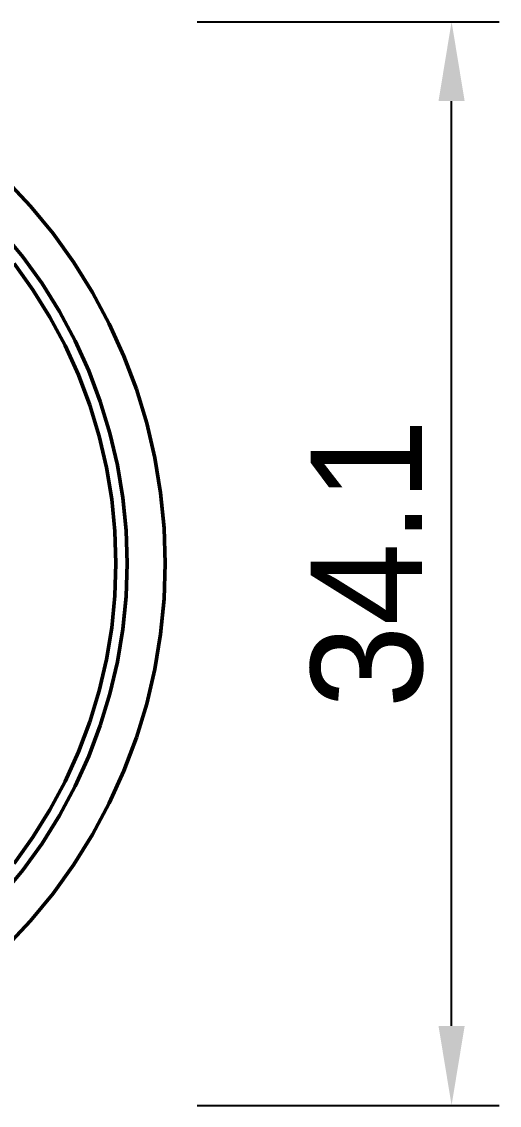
# Model space of a CAD drawing. Header units: millimetres. Extents: x 0 to 420, y 0 to 297.
# Drawn here: x 167.44 to 182.45, y 97.44 to 131.54 of the extents above; entities that cross this region are included whole.
import ezdxf

# ---------------------------------------------------------------- set-up
doc = ezdxf.new("R2010")
doc.units = ezdxf.units.MM
doc.linetypes.add('DASHED', pattern=[1.524, 1.27, -0.254])
for name, color, linetype, lineweight in [('COTAS', 7, 'CONTINUOUS', 25), ('OCULTA', 8, 'DASHED', 25), ('VISIBLE', 7, 'CONTINUOUS', 50)]:
    doc.layers.add(name, color=color, linetype=linetype, lineweight=lineweight)
doc.dimstyles.new('F3D_1000', dxfattribs={"dimtxt": 3.5, "dimasz": 2.5, "dimexe": 1.5, "dimexo": 1, "dimgap": 0.9, "dimtad": 1, "dimdec": 1, "dimdsep": 46, "dimcen": 2.5, "dimazin": 3, "dimtfac": 1, "dimtmove": 0, "dimatfit": 3})

msp = doc.modelspace()

# ---------------------------------------------------------------- linework, layer by layer
at = {"layer": 'OCULTA'}
for p, q in [((166.956, 126.55), (167.719, 125.736)), ((168.427, 124.874), (167.719, 125.736)), ((166.817, 124.945), (167.475, 124.143)), ((168.427, 124.874), (169.077, 123.967)), ((167.475, 124.143), (168.079, 123.3)), ((167.197, 123.93), (167.788, 123.106)), ((169.077, 123.967), (169.666, 123.019)), ((168.323, 122.244), (167.788, 123.106)), ((168.627, 122.419), (168.079, 123.3)), ((170.192, 122.035), (169.666, 123.019)), ((168.627, 122.419), (169.115, 121.505)), ((168.323, 122.244), (168.802, 121.35)), ((170.652, 121.019), (170.192, 122.035)), ((169.543, 120.56), (169.115, 121.505)), ((169.22, 120.426), (168.802, 121.35)), ((171.045, 119.975), (170.652, 121.019)), ((169.577, 119.477), (169.22, 120.426)), ((169.543, 120.56), (169.909, 119.589)), ((171.369, 118.907), (171.045, 119.975)), ((169.872, 118.506), (169.577, 119.477)), ((170.21, 118.597), (169.909, 119.589)), ((171.622, 117.821), (171.369, 118.907)), ((170.102, 117.518), (169.872, 118.506)), ((170.445, 117.586), (170.21, 118.597)), ((171.804, 116.72), (171.622, 117.821)), ((170.267, 116.517), (170.102, 117.518)), ((170.614, 116.563), (170.445, 117.586)), ((171.913, 115.609), (171.804, 116.72)), ((170.367, 115.508), (170.267, 116.517)), ((170.716, 115.531), (170.614, 116.563)), ((171.95, 114.494), (171.913, 115.609)), ((170.4, 114.494), (170.367, 115.508)), ((170.75, 114.494), (170.716, 115.531)), ((170.367, 113.481), (170.4, 114.494)), ((170.716, 113.458), (170.75, 114.494)), ((171.913, 113.379), (171.95, 114.494)), ((170.267, 112.471), (170.367, 113.481)), ((170.614, 112.425), (170.716, 113.458)), ((171.804, 112.269), (171.913, 113.379)), ((170.102, 111.47), (170.267, 112.471)), ((170.445, 111.402), (170.614, 112.425)), ((171.622, 111.168), (171.804, 112.269)), ((169.872, 110.483), (170.102, 111.47)), ((170.21, 110.392), (170.445, 111.402)), ((171.369, 110.081), (171.622, 111.168)), ((169.577, 109.512), (169.872, 110.483)), ((169.909, 109.399), (170.21, 110.392)), ((171.045, 109.014), (171.369, 110.081)), ((169.22, 108.563), (169.577, 109.512)), ((169.543, 108.429), (169.909, 109.399)), ((170.652, 107.97), (171.045, 109.014)), ((168.802, 107.639), (169.22, 108.563)), ((169.115, 107.484), (169.543, 108.429)), ((170.192, 106.953), (170.652, 107.97)), ((168.323, 106.744), (168.802, 107.639)), ((168.627, 106.569), (169.115, 107.484)), ((167.788, 105.883), (168.323, 106.744)), ((169.666, 105.969), (170.192, 106.953)), ((168.079, 105.688), (168.627, 106.569)), ((167.197, 105.058), (167.788, 105.883)), ((169.077, 105.022), (169.666, 105.969)), ((167.475, 104.845), (168.079, 105.688)), ((166.817, 104.044), (167.475, 104.845)), ((168.427, 104.115), (169.077, 105.022)), ((167.719, 103.252), (168.427, 104.115)), ((166.956, 102.438), (167.719, 103.252))]:
    msp.add_line(p, q, dxfattribs=at)
at = {"layer": 'VISIBLE'}
for p, q in [((166.956, 126.55), (167.719, 125.736)), ((166.956, 126.55), (167.719, 125.736)), ((168.427, 124.874), (167.719, 125.736)), ((167.719, 125.736), (167.719, 125.736)), ((167.719, 125.736), (168.427, 124.874)), ((166.817, 124.945), (167.475, 124.143)), ((167.475, 124.143), (166.817, 124.945)), ((168.427, 124.874), (169.077, 123.967)), ((168.427, 124.874), (168.427, 124.874)), ((168.427, 124.874), (169.077, 123.967)), ((167.475, 124.143), (168.079, 123.3)), ((168.079, 123.3), (167.475, 124.143)), ((167.475, 124.143), (167.475, 124.143)), ((167.197, 123.93), (167.788, 123.106)), ((167.197, 123.93), (167.788, 123.106)), ((169.077, 123.967), (169.666, 123.019)), ((169.077, 123.967), (169.077, 123.967)), ((169.077, 123.967), (169.666, 123.019)), ((168.323, 122.244), (167.788, 123.106)), ((167.788, 123.106), (167.788, 123.106)), ((167.788, 123.106), (168.323, 122.244)), ((168.627, 122.419), (168.079, 123.3)), ((168.627, 122.419), (168.079, 123.3)), ((168.079, 123.3), (168.079, 123.3)), ((170.192, 122.035), (169.666, 123.019)), ((169.666, 123.019), (169.666, 123.019)), ((169.666, 123.019), (170.192, 122.035)), ((168.627, 122.419), (169.115, 121.505)), ((169.115, 121.505), (168.627, 122.419)), ((168.627, 122.419), (168.627, 122.419)), ((168.323, 122.244), (168.802, 121.35)), ((168.323, 122.244), (168.323, 122.244)), ((168.323, 122.244), (168.802, 121.35)), ((170.652, 121.019), (170.192, 122.035)), ((170.192, 122.035), (170.192, 122.035)), ((170.192, 122.035), (170.652, 121.019)), ((169.543, 120.56), (169.115, 121.505)), ((169.543, 120.56), (169.115, 121.505)), ((169.115, 121.505), (169.115, 121.505)), ((169.22, 120.426), (168.802, 121.35)), ((168.802, 121.35), (168.802, 121.35)), ((168.802, 121.35), (169.22, 120.426)), ((171.045, 119.975), (170.652, 121.019)), ((170.652, 121.019), (170.652, 121.019)), ((170.652, 121.019), (171.045, 119.975)), ((169.577, 119.477), (169.22, 120.426)), ((169.22, 120.426), (169.22, 120.426)), ((169.22, 120.426), (169.577, 119.477)), ((169.543, 120.56), (169.909, 119.589)), ((169.909, 119.589), (169.543, 120.56)), ((169.543, 120.56), (169.543, 120.56)), ((171.369, 118.907), (171.045, 119.975)), ((171.045, 119.975), (171.045, 119.975)), ((171.045, 119.975), (171.369, 118.907)), ((169.872, 118.506), (169.577, 119.477)), ((169.577, 119.477), (169.577, 119.477)), ((169.577, 119.477), (169.872, 118.506)), ((170.21, 118.597), (169.909, 119.589)), ((170.21, 118.597), (169.909, 119.589)), ((169.909, 119.589), (169.909, 119.589)), ((171.622, 117.821), (171.369, 118.907)), ((171.369, 118.907), (171.369, 118.907)), ((171.369, 118.907), (171.622, 117.821)), ((170.102, 117.518), (169.872, 118.506)), ((169.872, 118.506), (169.872, 118.506)), ((169.872, 118.506), (170.102, 117.518)), ((170.445, 117.586), (170.21, 118.597)), ((170.445, 117.586), (170.21, 118.597)), ((170.21, 118.597), (170.21, 118.597)), ((171.804, 116.72), (171.622, 117.821)), ((171.622, 117.821), (171.622, 117.821)), ((171.622, 117.821), (171.804, 116.72)), ((170.267, 116.517), (170.102, 117.518)), ((170.102, 117.518), (170.102, 117.518)), ((170.102, 117.518), (170.267, 116.517)), ((170.614, 116.563), (170.445, 117.586)), ((170.614, 116.563), (170.445, 117.586)), ((170.445, 117.586), (170.445, 117.586)), ((171.913, 115.609), (171.804, 116.72)), ((171.804, 116.72), (171.804, 116.72)), ((171.804, 116.72), (171.913, 115.609)), ((170.367, 115.508), (170.267, 116.517)), ((170.267, 116.517), (170.267, 116.517)), ((170.267, 116.517), (170.367, 115.508)), ((170.716, 115.531), (170.614, 116.563)), ((170.716, 115.531), (170.614, 116.563)), ((170.614, 116.563), (170.614, 116.563)), ((171.95, 114.494), (171.913, 115.609)), ((171.913, 115.609), (171.913, 115.609)), ((171.913, 115.609), (171.95, 114.494)), ((170.4, 114.494), (170.367, 115.508)), ((170.367, 115.508), (170.367, 115.508)), ((170.367, 115.508), (170.4, 114.494)), ((170.75, 114.494), (170.716, 115.531)), ((170.75, 114.494), (170.716, 115.531)), ((170.716, 115.531), (170.716, 115.531)), ((170.367, 113.481), (170.4, 114.494)), ((170.4, 114.494), (170.367, 113.481)), ((170.4, 114.494), (170.4, 114.494)), ((170.716, 113.458), (170.75, 114.494)), ((170.716, 113.458), (170.75, 114.494)), ((170.75, 114.494), (170.75, 114.494)), ((171.913, 113.379), (171.95, 114.494)), ((171.95, 114.494), (171.913, 113.379)), ((171.95, 114.494), (171.95, 114.494)), ((170.267, 112.471), (170.367, 113.481)), ((170.367, 113.481), (170.267, 112.471)), ((170.367, 113.481), (170.367, 113.481)), ((170.614, 112.425), (170.716, 113.458)), ((170.614, 112.425), (170.716, 113.458)), ((170.716, 113.458), (170.716, 113.458)), ((171.804, 112.269), (171.913, 113.379)), ((171.913, 113.379), (171.804, 112.269)), ((171.913, 113.379), (171.913, 113.379)), ((170.102, 111.47), (170.267, 112.471)), ((170.267, 112.471), (170.102, 111.47)), ((170.267, 112.471), (170.267, 112.471)), ((170.445, 111.402), (170.614, 112.425)), ((170.445, 111.402), (170.614, 112.425)), ((170.614, 112.425), (170.614, 112.425)), ((171.622, 111.168), (171.804, 112.269)), ((171.804, 112.269), (171.622, 111.168)), ((171.804, 112.269), (171.804, 112.269)), ((169.872, 110.483), (170.102, 111.47)), ((170.102, 111.47), (169.872, 110.483)), ((170.102, 111.47), (170.102, 111.47)), ((170.21, 110.392), (170.445, 111.402)), ((170.21, 110.392), (170.445, 111.402)), ((170.445, 111.402), (170.445, 111.402)), ((171.369, 110.081), (171.622, 111.168)), ((171.622, 111.168), (171.369, 110.081)), ((171.622, 111.168), (171.622, 111.168)), ((169.577, 109.512), (169.872, 110.483)), ((169.872, 110.483), (169.577, 109.512)), ((169.872, 110.483), (169.872, 110.483)), ((169.909, 109.399), (170.21, 110.392)), ((169.909, 109.399), (170.21, 110.392)), ((170.21, 110.392), (170.21, 110.392)), ((171.045, 109.014), (171.369, 110.081)), ((171.369, 110.081), (171.045, 109.014)), ((171.369, 110.081), (171.369, 110.081)), ((169.22, 108.563), (169.577, 109.512)), ((169.577, 109.512), (169.22, 108.563)), ((169.577, 109.512), (169.577, 109.512)), ((169.543, 108.429), (169.909, 109.399)), ((169.543, 108.429), (169.909, 109.399)), ((169.909, 109.399), (169.909, 109.399)), ((170.652, 107.97), (171.045, 109.014)), ((171.045, 109.014), (170.652, 107.97)), ((171.045, 109.014), (171.045, 109.014)), ((168.802, 107.639), (169.22, 108.563)), ((169.22, 108.563), (168.802, 107.639)), ((169.22, 108.563), (169.22, 108.563)), ((169.115, 107.484), (169.543, 108.429)), ((169.115, 107.484), (169.543, 108.429)), ((169.543, 108.429), (169.543, 108.429)), ((170.192, 106.953), (170.652, 107.97)), ((170.652, 107.97), (170.192, 106.953)), ((170.652, 107.97), (170.652, 107.97)), ((168.323, 106.744), (168.802, 107.639)), ((168.802, 107.639), (168.323, 106.744)), ((168.627, 106.569), (169.115, 107.484)), ((168.627, 106.569), (169.115, 107.484)), ((168.802, 107.639), (168.802, 107.639)), ((169.115, 107.484), (169.115, 107.484)), ((167.788, 105.883), (168.323, 106.744)), ((168.323, 106.744), (167.788, 105.883)), ((168.323, 106.744), (168.323, 106.744)), ((169.666, 105.969), (170.192, 106.953)), ((170.192, 106.953), (169.666, 105.969)), ((170.192, 106.953), (170.192, 106.953)), ((168.079, 105.688), (168.627, 106.569)), ((168.079, 105.688), (168.627, 106.569)), ((168.627, 106.569), (168.627, 106.569)), ((167.197, 105.058), (167.788, 105.883)), ((167.788, 105.883), (167.197, 105.058)), ((167.788, 105.883), (167.788, 105.883)), ((169.077, 105.022), (169.666, 105.969)), ((169.666, 105.969), (169.077, 105.022)), ((169.666, 105.969), (169.666, 105.969)), ((167.475, 104.845), (168.079, 105.688)), ((167.475, 104.845), (168.079, 105.688)), ((168.079, 105.688), (168.079, 105.688)), ((166.817, 104.044), (167.475, 104.845)), ((166.817, 104.044), (167.475, 104.845)), ((167.475, 104.845), (167.475, 104.845)), ((168.427, 104.115), (169.077, 105.022)), ((169.077, 105.022), (168.427, 104.115)), ((169.077, 105.022), (169.077, 105.022)), ((167.719, 103.252), (168.427, 104.115)), ((168.427, 104.115), (167.719, 103.252)), ((168.427, 104.115), (168.427, 104.115)), ((166.956, 102.438), (167.719, 103.252)), ((167.719, 103.252), (166.956, 102.438)), ((167.719, 103.252), (167.719, 103.252))]:
    msp.add_line(p, q, dxfattribs=at)

# ---------------------------------------------------------------- dimensions: what is measured, and where the dimension line sits
at = {"layer": 'COTAS'}
msp.add_linear_dim(base=(180.95, 97.444), p1=(171.95, 97.444), p2=(171.95, 131.544), angle=90, dimstyle='F3D_1000', dxfattribs=at).render()

doc.saveas('drawing.dxf')
